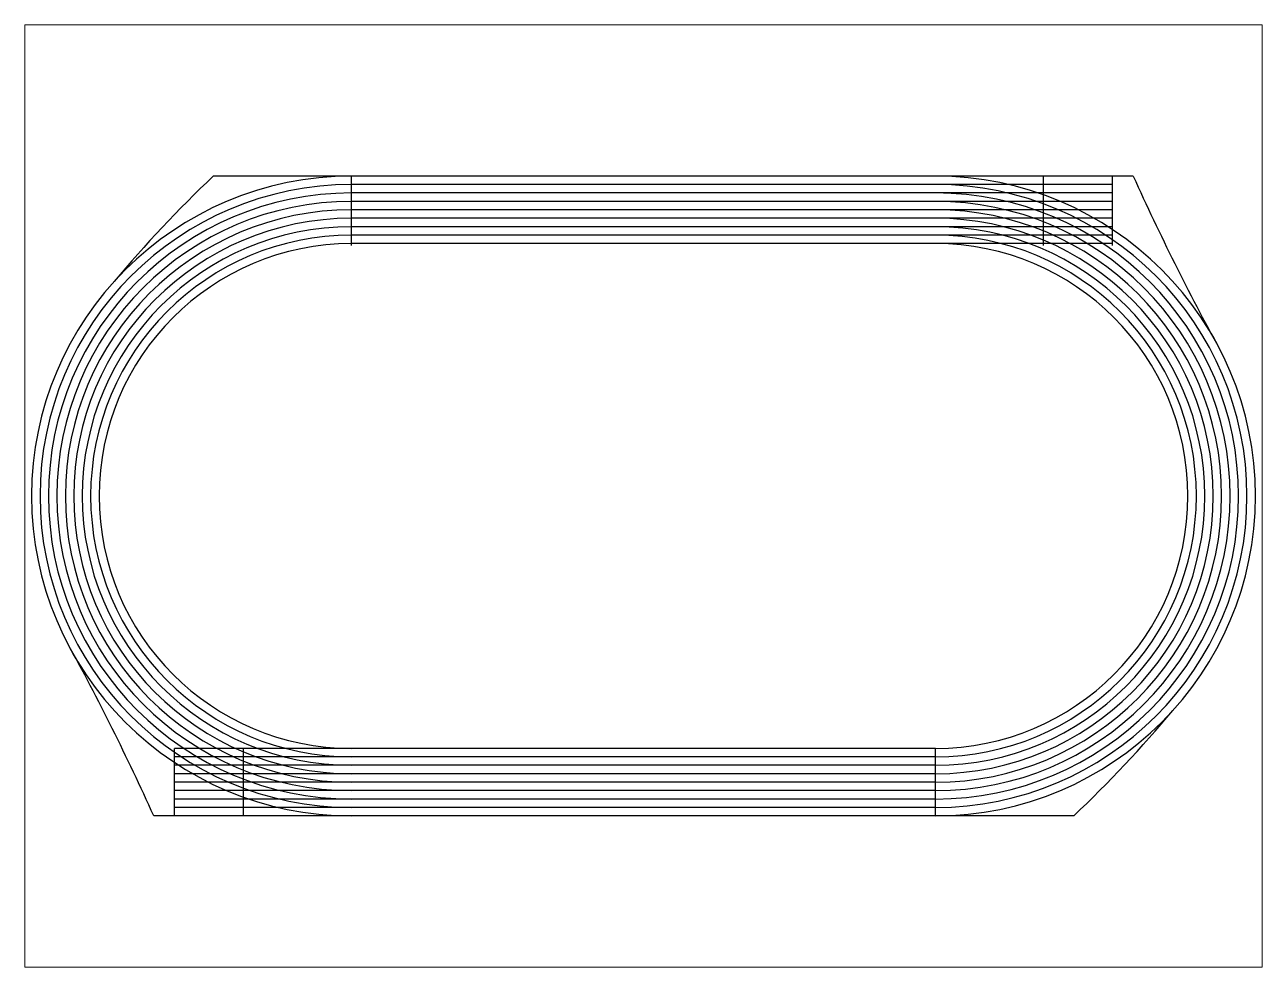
# Paper-space layout 'Layout1' of a CAD drawing. Header units: millimetres. Extents: x 1.05 to 9.45, y 0.8 to 7.2.
# The model-space entities are those that its viewports show. They can reach past a viewport. Long polylines and large blocks are cut down to what shows.
import ezdxf

# ---------------------------------------------------------------- set-up
doc = ezdxf.new("R2010")
doc.units = ezdxf.units.MM
doc.header["$MEASUREMENT"] = 0

# ---------------------------------------------------------------- blocks, each defined once
blk = doc.blocks.new('Recreation_RunningTrack-400m')
at = {"color": 0}
for p, q in [((159260.005097, 46260.00148), (26260.000841, 46260.00148)), ((46260.001481, 36200.001158), (46260.001481, 46260.00148)), ((156260.005001, 45040.001441), (46260.001481, 45040.001441)), ((146260.004681, 36200.001158), (146260.004681, 46260.00148)), ((156260.005001, 36200.001158), (156260.005001, 46260.00148)), ((156260.005001, 43820.001402), (46260.001481, 43820.001402)), ((156260.005001, 42600.001363), (46260.001481, 42600.001363)), ((156260.005001, 41380.001324), (46260.001481, 41380.001324)), ((156260.005001, 40160.001285), (46260.001481, 40160.001285)), ((156260.005001, 38940.001246), (46260.001481, 38940.001246)), ((156260.005001, 37720.001207), (46260.001481, 37720.001207)), ((156260.005001, 36500.001168), (46260.001481, 36500.001168)), ((20649.400661, -46260.001481), (20649.400661, -36500.001168)), ((130649.404181, -36500.001168), (20649.400661, -36500.001168)), ((130649.404181, -36500.001168), (20649.400661, -36500.001168)), ((30649.400981, -46260.001481), (30649.400981, -36500.001168)), ((130649.404181, -46260.001481), (130649.404181, -36500.001168)), ((130649.404181, -37720.001207), (20649.400661, -37720.001207)), ((130649.404181, -38940.001246), (20649.400661, -38940.001246)), ((130649.404181, -40160.001285), (20649.400661, -40160.001285)), ((130649.404181, -41380.001325), (20649.400661, -41380.001325)), ((130649.404181, -42600.001364), (20649.400661, -42600.001364)), ((130649.404181, -43820.001403), (20649.400661, -43820.001403)), ((150649.404821, -46260.001481), (17649.400565, -46260.001481)), ((130649.404181, -45040.001442), (20649.400661, -45040.001442))]:
    blk.add_line(p, q, dxfattribs=at)
for centre, radius, start, end in [((46260.001481, 0), 46260.00148, 90, 270), ((46260.001481, 0), 45040.001168, 90, 270), ((151565.311156, -85815.09991), 182058.37855, 133.49331599972, 140.07909400021), ((130649.404181, 0), 46260.00148, 270, 90), ((130649.404181, 0), 45040.001168, 270, 90), ((468152.238729, 184785.314475), 338531.644517, 204.15424900007, 208.8822069997), ((46260.001481, 0), 43820.001168, 90, 270), ((130649.404181, 0), 43820.001168, 270, 90), ((46260.001481, 0), 42600.001168, 90, 270), ((46260.001481, 0), 41380.001168, 90, 270), ((130649.404181, 0), 42600.001168, 270, 90), ((130649.404181, 0), 41380.001168, 270, 90), ((46260.001481, 0), 40160.001168, 90, 270), ((130649.404181, 0), 40160.001168, 270, 90), ((46260.001481, 0), 38940.001168, 90, 270), ((46260.001481, 0), 37720.001168, 90, 270), ((130649.404181, 0), 38940.001168, 270, 90), ((130649.404181, 0), 37720.001168, 270, 90), ((46260.001481, 0), 36500.001168, 90, 270), ((130649.404181, 0), 36500.001168, 270, 90), ((-291242.833068, -184785.314476), 338531.644517, 24.15424900007, 28.8822069997), ((25344.094506, 85815.09991), 182058.37855, 313.49331599972, 320.07909400021)]:
    blk.add_arc(centre, radius, start, end, dxfattribs=at)

msp = doc.modelspace()

# ---------------------------------------------------------------- block references
msp.add_blockref('Recreation_RunningTrack-400m', (0, 0))

psp = doc.layouts.get("Layout1")

# ---------------------------------------------------------------- viewports
at = {"layer": '0'}
psp.add_viewport(center=(5.25, 4), size=(8.4, 6.4), view_center_point=(88454.7028, 0), view_height=136291.329882, dxfattribs=at)

doc.saveas('drawing.dxf')
